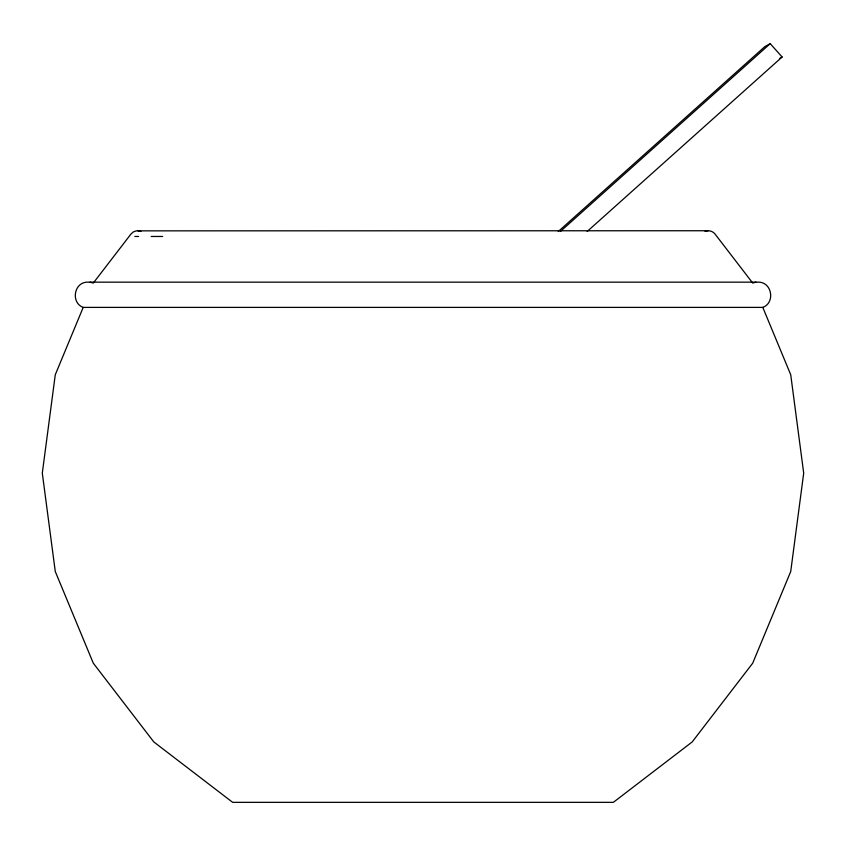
<?xml version="1.0" encoding="UTF-8"?>
<svg xmlns="http://www.w3.org/2000/svg" width="846" height="846" viewBox="0 0 846 846"><rect width="100%" height="100%" fill="white"/><g stroke="black" fill="none" stroke-linecap="round" stroke-linejoin="round"><path stroke-width="1.27" d="M83.204 307.394L55.276 374.736L42.3 473.126L55.276 571.515L93.303 663.201L153.803 741.931L232.65 802.346L613.35 802.346L692.197 741.931L752.697 663.201L790.724 571.515L803.7 473.126L790.724 374.736L762.796 307.394L83.204 307.394C71.001 302.974 73.613 283.262 86.535 282.162L759.465 282.162C772.387 283.262 774.999 302.974 762.796 307.394M558.254 231.529L764.699 46.752L770.209 43.654L782.116 56.989L587.166 231.487M560.486 231.37L770.209 43.654M779.917 58.237L782.116 56.989M705.078 231.444C708.483 229.932 712.755 231.032 715.007 234.004L752.697 283.05L756.017 282.162M708.134 230.746L136.291 230.852L133.34 231.92L130.993 234.004L93.303 283.05L89.983 282.162M134.8 236.468L138.585 236.468M151.191 236.468L162.665 236.468M137.866 230.746L140.922 231.444"/></g></svg>
